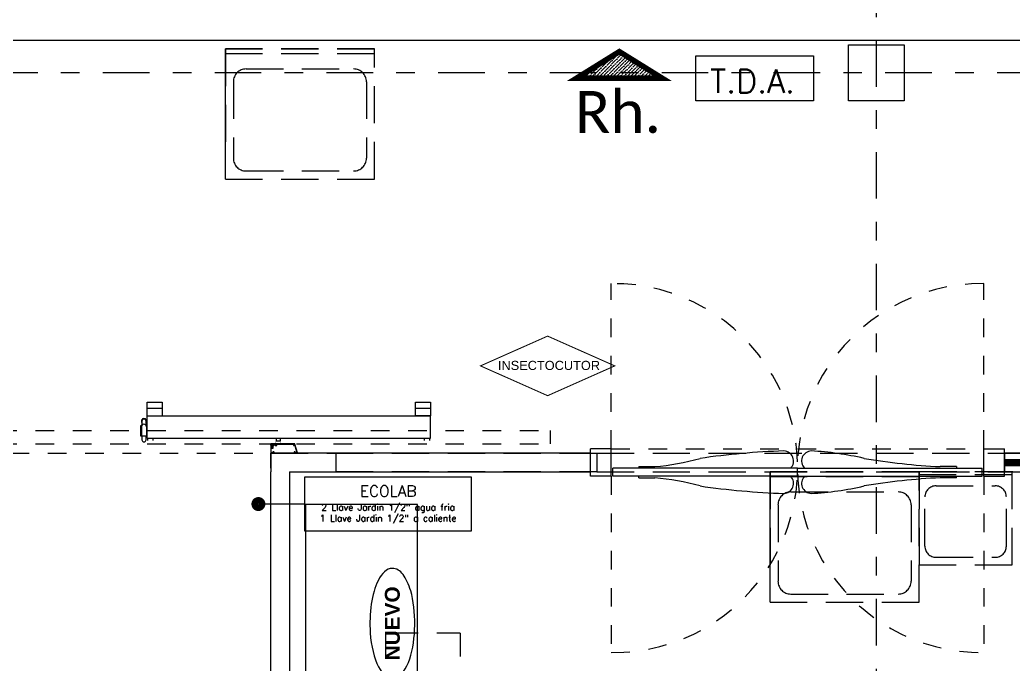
# Model space of a CAD drawing. Header units: millimetres. Extents: x 340 to 1003762, y 22 to 362022.
# Drawn here: x 375.55 to 380.89, y 87.17 to 90.63 of the extents above; entities that cross this region are included whole.
import ezdxf
from ezdxf.enums import TextEntityAlignment as Align
from ezdxf.xclip import XClip

# ---------------------------------------------------------------- set-up
doc = ezdxf.new("R2010")
doc.units = ezdxf.units.MM
doc.header["$XCLIPFRAME"] = 0
for name, pattern in [('LSBB_P_002 - PLANTA 1° NIVEL SALA DE VENTAS$0$000_ALTILLO PROPUESTA$0$HIDDEN', [0.375, 0.25, -0.125]), ('LSBB_P_002 - PLANTA 1° NIVEL SALA DE VENTAS$0$CONTINUOS', [0]), ('LSBB_P_002 - PLANTA 1° NIVEL SALA DE VENTAS$0$DASHDOT2', [0.5, 0.25, -0.125, 0, -0.125]), ('LSBB_P_002 - PLANTA 1° NIVEL SALA DE VENTAS$0$DASHED', [0.75, 0.5, -0.25]), ('LSBB_P_002 - PLANTA 1° NIVEL SALA DE VENTAS$0$HIDDEN', [0.375, 0.25, -0.125]), ('LSBB_P_002 - PLANTA 1° NIVEL SALA DE VENTAS$0$HIDDEN2', [0.1875, 0.125, -0.0625])]:
    doc.linetypes.add(name, pattern=pattern)
for name, color, linetype in [('LSBB_P_002 - PLANTA 1° NIVEL SALA DE VENTAS$0$A-ACTIVOS NUEVOS', 20, 'Continuous'), ('LSBB_P_002 - PLANTA 1° NIVEL SALA DE VENTAS$0$A-DEMOLICIONES', 30, 'LSBB_P_002 - PLANTA 1° NIVEL SALA DE VENTAS$0$DASHED'), ('LSBB_P_002 - PLANTA 1° NIVEL SALA DE VENTAS$0$A-Equipamiento acero inox', 8, 'Continuous'), ('LSBB_P_002 - PLANTA 1° NIVEL SALA DE VENTAS$0$A-EVAPORADOR', 8, 'Continuous'), ('LSBB_P_002 - PLANTA 1° NIVEL SALA DE VENTAS$0$A-INSECTOCUTOR', 1, 'Continuous'), ('LSBB_P_002 - PLANTA 1° NIVEL SALA DE VENTAS$0$A-MOBILIARIO', 8, 'Continuous'), ('LSBB_P_002 - PLANTA 1° NIVEL SALA DE VENTAS$0$A-PANEL CAMARA NUEVO', 10, 'LSBB_P_002 - PLANTA 1° NIVEL SALA DE VENTAS$0$CONTINUOS'), ('LSBB_P_002 - PLANTA 1° NIVEL SALA DE VENTAS$0$A-PUERTAS NUEVAS', 10, 'Continuous'), ('LSBB_P_002 - PLANTA 1° NIVEL SALA DE VENTAS$0$A-PUERTAS REUTILIZA', 2, 'LSBB_P_002 - PLANTA 1° NIVEL SALA DE VENTAS$0$DASHED'), ('LSBB_P_002 - PLANTA 1° NIVEL SALA DE VENTAS$0$A-SE CONSTRUYE RELLENO', 10, 'LSBB_P_002 - PLANTA 1° NIVEL SALA DE VENTAS$0$CONTINUOS'), ('LSBB_P_002 - PLANTA 1° NIVEL SALA DE VENTAS$0$A-TDA', 14, 'Continuous'), ('LSBB_P_002 - PLANTA 1° NIVEL SALA DE VENTAS$0$EJES', 8, 'LSBB_P_002 - PLANTA 1° NIVEL SALA DE VENTAS$0$DASHDOT2'), ('LSBB_P_002 - PLANTA 1° NIVEL SALA DE VENTAS$0$ESTRUCTURA', 5, 'Continuous'), ('LSBB_P_002 - PLANTA 1° NIVEL SALA DE VENTAS$0$LLAVES ECOLAB', 90, 'Continuous'), ('LSBB_P_002 - PLANTA 1° NIVEL SALA DE VENTAS$0$MUROS', 5, 'Continuous'), ('LSBB_P_002 - PLANTA 1° NIVEL SALA DE VENTAS$0$N- EXTINTOR O RH', 1, 'Continuous'), ('LSBB_P_002 - PLANTA 1° NIVEL SALA DE VENTAS$0$PUERTAS', 2, 'Continuous'), ('LSBB_P_002 - PLANTA 1° NIVEL SALA DE VENTAS$0$TAB-REJA', 1, 'Continuous'), ('XREF', 7, 'Continuous')]:
    doc.layers.add(name, color=color, linetype=linetype)
doc.styles.add('LSBB_P_002 - PLANTA 1° NIVEL SALA DE VENTAS$0$ARIAL', font='')
doc.styles.add('LSBB_P_002 - PLANTA 1° NIVEL SALA DE VENTAS$0$Estilo1', font='GOTHIC.TTF', dxfattribs={"height": 0.24})
doc.styles.add('LSBB_P_002 - PLANTA 1° NIVEL SALA DE VENTAS$0$ROMANS', font='romans')
doc.styles.add('LSBB_P_002 - PLANTA 1° NIVEL SALA DE VENTAS$0$ROMANS20', font='ROMANS8.SHX', dxfattribs={"width": 0.9, "height": 2})
doc.styles.add('LSBB_P_002 - PLANTA 1° NIVEL SALA DE VENTAS$0$SANSSERIF', font='sas_____.pfb')
doc.styles.add('LSBB_P_002 - PLANTA 1° NIVEL SALA DE VENTAS$0$STANDARD', font='txt')
doc.styles.get('LSBB_P_002 - PLANTA 1° NIVEL SALA DE VENTAS$0$ARIAL').set_extended_font_data('Arial', bold=True)

# ---------------------------------------------------------------- blocks, each defined once
blk = doc.blocks.new('LSBB_P_002 - PLANTA 1° NIVEL SALA DE VENTAS$0$A$C18211239')
at = {"layer": 'LSBB_P_002 - PLANTA 1° NIVEL SALA DE VENTAS$0$A-TDA'}
blk.add_lwpolyline([(0, 0.1934), (0.5054, 0.1934), (0.5054, 0), (0, 0)], close=True, dxfattribs=at)
at = {"layer": 'LSBB_P_002 - PLANTA 1° NIVEL SALA DE VENTAS$0$A-TDA', "style": 'LSBB_P_002 - PLANTA 1° NIVEL SALA DE VENTAS$0$ROMANS'}
blk.add_text('T.D.A.', height=0.1, dxfattribs=at).set_placement((0.0614, 0.0346))
blk = doc.blocks.new('LSBB_P_002 - PLANTA 1° NIVEL SALA DE VENTAS$0$PAI doble')
at = {"layer": 'LSBB_P_002 - PLANTA 1° NIVEL SALA DE VENTAS$0$PUERTAS'}
for p, q in [((0, -0.0662), (0, 0.0662)), ((0.1003, 0.0662, 0.0106), (0, 0.0662, 0.0106)), ((0.1003, -0.0662), (0.1003, 0.0662)), ((1.9003, -0.0662), (1.9003, 0.0662)), ((1.9003, 0.0662, 0.0106), (2.0006, 0.0662, 0.0106)), ((2.0006, -0.0662), (2.0006, 0.0662)), ((0.1003, -0.0662), (0, -0.0662)), ((1.9003, -0.0662), (2.0006, -0.0662))]:
    blk.add_line(p, q, dxfattribs=at)
at = {"layer": 'LSBB_P_002 - PLANTA 1° NIVEL SALA DE VENTAS$0$PUERTAS', "color": 8, "linetype": 'LSBB_P_002 - PLANTA 1° NIVEL SALA DE VENTAS$0$HIDDEN2', "ltscale": 0.5}
blk.add_line((0.1003, 0.0662), (1.9003, 0.0662), dxfattribs=at)
at = {"layer": 'LSBB_P_002 - PLANTA 1° NIVEL SALA DE VENTAS$0$PUERTAS', "color": 2, "ltscale": 0.5}
for p, q in [((1.0003, -0.0264), (0.1083, -0.0264)), ((0.1083, -0.0662), (0.1083, -0.0264)), ((1.0003, -0.0264), (1.8924, -0.0264)), ((1.0003, -0.0662), (1.0003, -0.0264)), ((1.0003, -0.0662), (1.0003, -0.0264)), ((1.8924, -0.0662), (1.8924, -0.0264)), ((1.0003, -0.0662), (0.1083, -0.0662)), ((1.0003, -0.0662), (1.8924, -0.0662))]:
    blk.add_line(p, q, dxfattribs=at)
at = {"layer": 'LSBB_P_002 - PLANTA 1° NIVEL SALA DE VENTAS$0$PUERTAS', "color": 4}
for p, q in [((0.233, -0.0192), (0.311, -0.0192)), ((0.233, -0.0192), (0.233, -0.0264)), ((1.7676, -0.0192), (1.6896, -0.0192)), ((1.7676, -0.0192), (1.7676, -0.0264)), ((0.233, -0.0734), (0.233, -0.0662)), ((0.233, -0.0734), (0.311, -0.0734)), ((1.7676, -0.0734), (1.6896, -0.0734)), ((1.7676, -0.0734), (1.7676, -0.0662))]:
    blk.add_line(p, q, dxfattribs=at)
at = {"layer": 'LSBB_P_002 - PLANTA 1° NIVEL SALA DE VENTAS$0$PUERTAS', "color": 8, "linetype": 'LSBB_P_002 - PLANTA 1° NIVEL SALA DE VENTAS$0$HIDDEN2', "ltscale": 0.5}
for points in [[(0.1003, 0.0662), (0.1003, 0.8657)], [(1.9003, 0.0662), (1.9003, 0.8657)], [(0.1003, -0.0662), (0.1003, -0.9184)], [(1.9003, -0.0662), (1.9003, -0.9184)]]:
    blk.add_lwpolyline(points, dxfattribs=at)
for centre, start, end in [((0.1083, -0.0264), 269.4883, 90.5117), ((1.8924, -0.0264), 89.4883, 270.5117)]:
    blk.add_arc(centre, 0.8921, start, end, dxfattribs=at)
at = {"layer": 'LSBB_P_002 - PLANTA 1° NIVEL SALA DE VENTAS$0$PUERTAS', "color": 4}
for centre, radius, start, end in [((1.0588, -3.6376, 0.0106), 3.6961, 91.932, 98.2415), ((0.9324, 0.0078, 0.0106), 0.0487, 315.4476, 87.9321), ((1.0682, 0.0078, 0.0106), 0.0487, 92.0679, 224.5524), ((0.987, -1.4252, 0.0106), 1.4838, 76.971, 86.9312), ((0.2234, 1.0847, 0.0106), 1.1073, 274.5376, 286.0166), ((1.8346, 3.0659, 0.0106), 3.0885, 260.4367, 267.3083), ((0.2234, -1.1773, 0.0106), 1.1073, 73.9834, 85.4624), ((0.9324, -0.1004, 0.0106), 0.0487, 272.0679, 44.5524), ((1.0682, -0.1004, 0.0106), 0.0487, 135.4476, 267.9321), ((1.8346, -3.1585, 0.0106), 3.0885, 92.6917, 99.5633), ((1.0588, 3.545, 0.0106), 3.6961, 261.7585, 268.068), ((0.987, 1.3326, 0.0106), 1.4838, 273.0688, 283.029)]:
    blk.add_arc(centre, radius, start, end, dxfattribs=at)
blk = doc.blocks.new('LSBB_P_002 - PLANTA 1° NIVEL SALA DE VENTAS$0$A$C5D5E3A85')
at = {"color": 0, "linetype": 'ByBlock'}
for p, q in [((0.9596, 0.32), (0.8796, 0.32)), ((2.3993, 0.32), (2.3193, 0.32)), ((2.3993, 0.28), (2.3193, 0.28)), ((2.3993, 0.16), (2.3993, 0.28)), ((0.8796, 0.16), (0.8796, 0.24)), ((0.8818, 0.16), (0.9118, 0.16)), ((0.8818, 0.1485), (0.8818, 0.16)), ((0.9118, 0.1485), (0.9118, 0.16)), ((2.367, 0.1485), (2.367, 0.16)), ((2.397, 0.1485), (2.397, 0.16)), ((0.0865, 0.1555), (0.0865, 0.146)), ((0.1069, 0.146), (0.0865, 0.146)), ((0.1069, 0.1555), (0.1069, 0.146)), ((1.572, 0.1555), (1.572, 0.146)), ((1.572, 0.146), (1.5924, 0.146)), ((1.5924, 0.1555), (1.5924, 0.146))]:
    blk.add_line(p, q, dxfattribs=at)
for p, q in [((0.8796, 0.28), (2.3993, 0.28)), ((0.8796, 0.16), (2.3993, 0.16))]:
    blk.add_line(p, q)
at = {"color": 0, "linetype": 'ByBlock', "extrusion": (-1, -4e-16, 0)}
for p, q in [((0.8446, 0.228), (0.8489, 0.228)), ((0.8446, 0.172), (0.8446, 0.228)), ((0.8476, 0.222), (0.8476, 0.174)), ((0.8506, 0.252), (0.8506, 0.232)), ((0.8506, 0.2307), (0.8506, 0.232)), ((0.8726, 0.232), (0.8726, 0.252)), ((0.8726, 0.2307), (0.8726, 0.232)), ((0.8742, 0.228), (0.8796, 0.228)), ((0.8756, 0.222), (0.8756, 0.174)), ((0.8496, 0.172), (0.8446, 0.172)), ((0.8736, 0.172), (0.8496, 0.172)), ((0.8506, 0.172), (0.8506, 0.152)), ((0.8726, 0.152), (0.8726, 0.172)), ((0.8796, 0.172), (0.8736, 0.172))]:
    blk.add_line(p, q, dxfattribs=at)
at = {"color": 8, "linetype": 'LSBB_P_002 - PLANTA 1° NIVEL SALA DE VENTAS$0$HIDDEN2', "ltscale": 0.8}
for p, q in [((0.0796, 0.2016), (3.0425, 0.2016)), ((0.0796, 0.2016), (0.0796, 0.13)), ((3.0425, 0.2016), (3.0425, 0.13)), ((0.0796, 0.13), (3.0425, 0.13)), ((0.1459, 0.08), (1.5425, 0.08))]:
    blk.add_line(p, q, dxfattribs=at)
at = {"color": 0, "linetype": 'ByBlock', "ltscale": 5}
for p, q in [((0.1425, 0), (0.1425, 0.08)), ((1.5425, 0), (1.5425, 0.08))]:
    blk.add_line(p, q, dxfattribs=at)
at = {"color": 0, "linetype": 'ByBlock'}
for points in [[(0.8796, 0.28), (0.8796, 0.355), (0.9596, 0.355), (0.9596, 0.28)], [(2.3193, 0.28), (2.3193, 0.355), (2.3993, 0.355), (2.3993, 0.28)], [(0.8796, 0.24), (0.8796, 0.28)]]:
    blk.add_lwpolyline(points, dxfattribs=at)
for points in [[(0.0134, 0.1225), (0.0208, 0.1225, -0.343826), (0.0212, 0.1221), (0.0212, 0.1214, -0.414214), (0.0208, 0.121), (0.0131, 0.121, 0.336332), (0.0129, 0.1209), (0.0022, 0.0826, 0.496634), (0.0027, 0.082), (0.0105, 0.082, 0.414214), (0.011, 0.0825), (0.011, 0.0865, -0.414214), (0.0125, 0.088), (0.0164, 0.088, -0.414214), (0.017, 0.0874), (0.017, 0.0871, -0.414214), (0.0164, 0.0865), (0.013, 0.0865, 0.414214), (0.0125, 0.086), (0.0125, 0.0825, 0.414214), (0.013, 0.082), (0.0189, 0.082, -0.414214), (0.0195, 0.0814), (0.0195, 0.0806, -0.414214), (0.0189, 0.08), (0.0014, 0.08, -0.496634), (0, 0.0819), (0.0132, 0.1289, -0.336332), (0.0146, 0.13), (0.125, 0.13, -0.414214), (0.1265, 0.1285), (0.1265, 0.1245, 0.414214), (0.127, 0.124), (0.13, 0.124, -0.414214), (0.1315, 0.1225), (0.1315, 0.1095, 0.414214), (0.132, 0.109), (0.138, 0.109, 0.674073), (0.1385, 0.1095), (0.1385, 0.1225, -0.414214), (0.14, 0.124), (0.141, 0.124, -0.414214), (0.1425, 0.1225), (0.1425, 0.0815, -0.414214), (0.141, 0.08), (0.1231, 0.08, -0.414214), (0.1225, 0.0806), (0.1225, 0.0814, -0.414214), (0.1231, 0.082), (0.129, 0.082, 0.414214), (0.1295, 0.0825), (0.1295, 0.086, 0.414214), (0.129, 0.0865), (0.1256, 0.0865, -0.414214), (0.125, 0.0871), (0.125, 0.0874, -0.414214), (0.1256, 0.088), (0.1295, 0.088, -0.414214), (0.131, 0.0865), (0.131, 0.0825, 0.414214), (0.1315, 0.082), (0.14, 0.082, 0.414214), (0.1405, 0.0825), (0.1405, 0.1065, 0.414214), (0.14, 0.107), (0.131, 0.107, -0.414214), (0.1295, 0.1085), (0.1295, 0.1215, 0.414214), (0.129, 0.122), (0.126, 0.122, -0.414214), (0.1245, 0.1235), (0.1245, 0.1275, 0.414214), (0.124, 0.128), (0.1195, 0.128, 0.414214), (0.119, 0.1275), (0.119, 0.1225, -0.414214), (0.1175, 0.121), (0.1106, 0.121, -0.414214), (0.11, 0.1216), (0.11, 0.1224, -0.414214), (0.1106, 0.123), (0.1165, 0.123, 0.414214), (0.117, 0.1235), (0.117, 0.1275, 0.414214), (0.1165, 0.128), (0.0153, 0.128, 0.336332), (0.0148, 0.1276), (0.0134, 0.1225)], [(1.6716, 0.1225), (1.6642, 0.1225, 0.343826), (1.6638, 0.1221), (1.6638, 0.1214, 0.414214), (1.6642, 0.121), (1.6719, 0.121, -0.336332), (1.6721, 0.1209), (1.6828, 0.0826, -0.496634), (1.6823, 0.082), (1.6745, 0.082, -0.414214), (1.674, 0.0825), (1.674, 0.0865, 0.414214), (1.6725, 0.088), (1.6686, 0.088, 0.414214), (1.668, 0.0874), (1.668, 0.0871, 0.414214), (1.6686, 0.0865), (1.672, 0.0865, -0.414214), (1.6725, 0.086), (1.6725, 0.0825, -0.414214), (1.672, 0.082), (1.6661, 0.082, 0.414214), (1.6655, 0.0814), (1.6655, 0.0806, 0.414214), (1.6661, 0.08), (1.6836, 0.08, 0.496634), (1.685, 0.0819), (1.6719, 0.1289, 0.336332), (1.6704, 0.13), (1.56, 0.13, 0.414214), (1.5585, 0.1285), (1.5585, 0.1245, -0.414214), (1.558, 0.124), (1.555, 0.124, 0.414214), (1.5535, 0.1225), (1.5535, 0.1095, -0.414214), (1.553, 0.109), (1.547, 0.109, -0.674073), (1.5465, 0.1095), (1.5465, 0.1225, 0.414214), (1.545, 0.124), (1.544, 0.124, 0.414214), (1.5425, 0.1225), (1.5425, 0.0815, 0.414214), (1.544, 0.08), (1.5619, 0.08, 0.414214), (1.5625, 0.0806), (1.5625, 0.0814, 0.414214), (1.5619, 0.082), (1.556, 0.082, -0.414214), (1.5555, 0.0825), (1.5555, 0.086, -0.414214), (1.556, 0.0865), (1.5594, 0.0865, 0.414214), (1.56, 0.0871), (1.56, 0.0874, 0.414214), (1.5594, 0.088), (1.5555, 0.088, 0.414214), (1.554, 0.0865), (1.554, 0.0825, -0.414214), (1.5535, 0.082), (1.545, 0.082, -0.414214), (1.5445, 0.0825), (1.5445, 0.1065, -0.414214), (1.545, 0.107), (1.554, 0.107, 0.414214), (1.5555, 0.1085), (1.5555, 0.1215, -0.414214), (1.556, 0.122), (1.559, 0.122, 0.414214), (1.5605, 0.1235), (1.5605, 0.1275, -0.414214), (1.561, 0.128), (1.5655, 0.128, -0.414214), (1.566, 0.1275), (1.566, 0.1225, 0.414214), (1.5675, 0.121), (1.5744, 0.121, 0.414214), (1.575, 0.1216), (1.575, 0.1224, 0.414214), (1.5744, 0.123), (1.5685, 0.123, -0.414214), (1.568, 0.1235), (1.568, 0.1275, -0.414214), (1.5685, 0.128), (1.6697, 0.128, -0.336332), (1.6702, 0.1276), (1.6716, 0.1225)]]:
    blk.add_lwpolyline(points, format="xyb", dxfattribs=at)
at = {"color": 0, "linetype": 'ByBlock', "const_width": 0.0017}
for points in [[(0.0812, 0.1565), (0.0869, 0.1565)], [(0.084, 0.1565), (0.084, 0.1289)], [(0.1123, 0.1565), (0.1066, 0.1565)], [(0.1094, 0.1565), (0.1094, 0.1289)], [(1.5665, 0.1565), (1.5723, 0.1565)], [(1.5694, 0.1565), (1.5694, 0.1289)], [(1.5977, 0.1565), (1.5919, 0.1565)], [(1.5948, 0.1565), (1.5948, 0.1289)]]:
    blk.add_lwpolyline(points, dxfattribs=at)
at = {"color": 0, "linetype": 'ByBlock'}
for points in [[(0.126, 0.1303), (0.126, 0.1303, -0.346184), (0.127, 0.1312), (0.14, 0.1312, -0.414214), (0.143, 0.1282), (0.143, 0.1241, 0.093021), (0.1412, 0.1244), (0.1398, 0.1244, 0.315183), (0.1375, 0.1221), (0.1375, 0.1221), (0.1382, 0.1221, -0.414214), (0.1385, 0.1218), (0.1385, 0.1191, -0.414214), (0.1365, 0.1171), (0.133, 0.1171, -0.414214), (0.1315, 0.1186), (0.1315, 0.1214, -0.414214), (0.1322, 0.1221), (0.1325, 0.1221, 0.414214), (0.133, 0.1226), (0.133, 0.1226, 0.414214), (0.1315, 0.1241), (0.13, 0.1241, -0.414214), (0.127, 0.1272), (0.127, 0.1292, 0.31619)], [(0.135, 0.1191), (0.1354, 0.1191, 0.414214), (0.1357, 0.1194), (0.1357, 0.1238, 0.414214), (0.1354, 0.1241), (0.135, 0.1241, 0.414214), (0.1347, 0.1238), (0.1347, 0.1194, 0.414214)], [(1.559, 0.1303), (1.559, 0.1303, 0.346184), (1.558, 0.1312), (1.545, 0.1312, 0.414214), (1.542, 0.1282), (1.542, 0.1241, -0.093021), (1.5438, 0.1244), (1.5453, 0.1244, -0.315183), (1.5475, 0.1221), (1.5475, 0.1221), (1.5468, 0.1221, 0.414214), (1.5465, 0.1218), (1.5465, 0.1191, 0.414214), (1.5485, 0.1171), (1.552, 0.1171, 0.414214), (1.5535, 0.1186), (1.5535, 0.1214, 0.414214), (1.5528, 0.1221), (1.5525, 0.1221, -0.414214), (1.552, 0.1226), (1.552, 0.1226, -0.414214), (1.5535, 0.1241), (1.555, 0.1241, 0.414214), (1.558, 0.1272), (1.558, 0.1292, -0.31619)], [(1.55, 0.1191), (1.5496, 0.1191, -0.414214), (1.5493, 0.1194), (1.5493, 0.1238, -0.414214), (1.5496, 0.1241), (1.55, 0.1241, -0.414214), (1.5503, 0.1238), (1.5503, 0.1194, -0.414214)]]:
    blk.add_lwpolyline(points, format="xyb", close=True, dxfattribs=at)
for centre, radius, start, end in [((0.8616, 0.252), 0.014, 90, 218.2132), ((0.8616, 0.222), 0.014, 0, 180), ((0.8616, 0.252), 0.011, 90, 180), ((0.8616, 0.252), 0.014, 321.7868, 90), ((0.8616, 0.252), 0.011, 0, 90), ((0.8496, 0.174), 0.002, 180, 270), ((0.8736, 0.174), 0.002, 270, 0), ((0.8616, 0.152), 0.011, 180, 0)]:
    blk.add_arc(centre, radius, start, end, dxfattribs=at)
blk = doc.blocks.new('LSBB_P_002 - PLANTA 1° NIVEL SALA DE VENTAS$0$A$C0C504C7A')
at = {"const_width": 0.0089}
blk.add_lwpolyline([(0.0006, 0.5853), (0.2605, -0.0002), (0.0006, -0.5857), (-0.2594, -0.0002)], close=True, dxfattribs=at)
at = {"style": 'LSBB_P_002 - PLANTA 1° NIVEL SALA DE VENTAS$0$SANSSERIF'}
blk.add_text('INSECTOCUTOR', height=0.079689, rotation=270, dxfattribs=at).set_placement((-0.0352, -0.0121), align=Align.CENTER)
blk = doc.blocks.new('LSBB_P_002 - PLANTA 1° NIVEL SALA DE VENTAS$0$LLAVE ECOLAB')
at = {"layer": 'LSBB_P_002 - PLANTA 1° NIVEL SALA DE VENTAS$0$LLAVES ECOLAB', "color": 8}
blk.add_lwpolyline([(-1.5014, 0.5435), (-1.5014, 1.4369), (-1.2086, 1.4369), (-1.2086, 0.5435)], close=True, dxfattribs=at)
for points in [[(-1.355, 0.5435), (-1.355, 0.2948)], [(-1.355, 0.5107), (-1.355, 0.2948)]]:
    blk.add_lwpolyline(points, dxfattribs=at)
at = {"layer": 'LSBB_P_002 - PLANTA 1° NIVEL SALA DE VENTAS$0$LLAVES ECOLAB', "color": 8, "const_width": 0.035}
blk.add_lwpolyline([(-1.375, 0.2948, 1), (-1.335, 0.2948, 1)], format="xyb", close=True, dxfattribs=at)
blk.add_lwpolyline([(-1.375, 0.2948, 1), (-1.335, 0.2948, 1)], format="xyb", close=True, dxfattribs=at)
at = {"layer": 'LSBB_P_002 - PLANTA 1° NIVEL SALA DE VENTAS$0$A-MOBILIARIO', "ltscale": 0.25, "insert": (-1.3522, 0.9916), "char_height": 0.06, "width": 1.146377, "attachment_point": 5, "rotation": 90, "style": 'LSBB_P_002 - PLANTA 1° NIVEL SALA DE VENTAS$0$ROMANS'}
blk.add_mtext('\\A1;ECOLAB\\P{\\H0.58333x;2 Llave Jardin 1/2" agua fria\\P1 Llave Jardin 1/2" a caliente}', dxfattribs=at)
blk = doc.blocks.new('LSBB_P_002 - PLANTA 1° NIVEL SALA DE VENTAS$0$EVC5-302-22')
at = {"linetype": 'LSBB_P_002 - PLANTA 1° NIVEL SALA DE VENTAS$0$HIDDEN', "ltscale": 0.5}
for p, q in [((2.3, -0.1), (1.1, -0.1)), ((1.1, -0.5), (1.1, -0.1)), ((2.3, -0.5), (2.3, -0.1)), ((2.3, -0.5), (1.1, -0.5))]:
    blk.add_line(p, q, dxfattribs=at)
for p, q in [((1.7, -0.2188), (1.7, -0.1188)), ((1.75, -0.1688), (1.65, -0.1688)), ((1.7, -0.1688), (1.74, -0.1688)), ((1.4269, -0.7226), (1.4269, -0.6726)), ((1.9269, -0.7226), (1.9269, -0.6726)), ((1.4001, -0.7226), (1.4537, -0.7226)), ((1.4269, -0.8226), (1.4001, -0.7226)), ((1.4269, -0.8226), (1.4537, -0.7226)), ((1.9537, -0.7226), (1.9001, -0.7226)), ((1.9269, -0.8226), (1.9001, -0.7226)), ((1.9269, -0.8226), (1.9537, -0.7226))]:
    blk.add_line(p, q)
blk.add_circle((1.7, -0.1688), 0.025)
for centre, start, end in [((1.3584, -0.4738), 315.9581, 44.0419), ((1.8584, -0.4738), 315.9581, 44.0419), ((1.4954, -0.6063), 135.9581, 224.0419), ((1.9954, -0.6063), 135.9581, 224.0419)]:
    blk.add_arc(centre, 0.0953, start, end)
at = {"style": 'LSBB_P_002 - PLANTA 1° NIVEL SALA DE VENTAS$0$ROMANS20', "width": 0.55}
blk.add_text('EVAPORADOR', height=0.128, dxfattribs=at).set_placement((1.7009, -0.3034), align=Align.MIDDLE)
blk = doc.blocks.new('LSBB_P_002 - PLANTA 1° NIVEL SALA DE VENTAS$0$A$C5A110EDB')
blk.add_lwpolyline([(0.6323, 0.7554), (-0.7677, 0.7554), (-0.7677, 0.1554), (0.6323, 0.1554), (0.6323, 0.7554)])
at = {"insert": (-0.7443, 0.7193), "char_height": 0.06, "width": 2.665849, "attachment_point": 2, "style": 'LSBB_P_002 - PLANTA 1° NIVEL SALA DE VENTAS$0$Estilo1'}
blk.add_mtext('{\\Fromans|c0;MESON MURAL \\P140X60}', dxfattribs=at)
blk = doc.blocks.new('LSBB_P_002 - PLANTA 1° NIVEL SALA DE VENTAS$0$A$C1DC406FA')
at = {"layer": 'LSBB_P_002 - PLANTA 1° NIVEL SALA DE VENTAS$0$N- EXTINTOR O RH', "linetype": 'ByBlock'}
h = blk.add_hatch(dxfattribs=at)
h.set_pattern_fill('ANSI36,_I', color=256, scale=0.105, style=2)
h.set_pattern_definition([(45, (7209.541527, -17711.555046), (0.006960582377, 0.0255221353835), [0.0328125, -0.0065625, 0, -0.0065625])])
h.paths.add_polyline_path([(0.283, 0.5447), (0.5135, 0.4015), (0.0526, 0.4015)])
at = {"layer": 'LSBB_P_002 - PLANTA 1° NIVEL SALA DE VENTAS$0$N- EXTINTOR O RH', "const_width": 0.03}
blk.add_lwpolyline([(0.283, 0.5447), (0.283, 0.5447), (0.5135, 0.4015), (0.0526, 0.4015)], close=True, dxfattribs=at)
at = {"layer": 'LSBB_P_002 - PLANTA 1° NIVEL SALA DE VENTAS$0$N- EXTINTOR O RH', "insert": (0.2756, 0.2194), "char_height": 0.225, "width": 5.007389, "attachment_point": 5, "style": 'LSBB_P_002 - PLANTA 1° NIVEL SALA DE VENTAS$0$STANDARD'}
blk.add_mtext('{\\fCalibri|b0|i0|c0|p34;Rh.}', dxfattribs=at)
blk = doc.blocks.new('LSBB_P_002 - PLANTA 1° NIVEL SALA DE VENTAS$0$RH. EXISTENTE')
at = {"layer": 'LSBB_P_002 - PLANTA 1° NIVEL SALA DE VENTAS$0$N- EXTINTOR O RH', "color": 20}
blk.add_blockref('LSBB_P_002 - PLANTA 1° NIVEL SALA DE VENTAS$0$A$C1DC406FA', (793.777, 304.7353), dxfattribs=at)
blk = doc.blocks.new('LSBB_P_002 - PLANTA 1° NIVEL SALA DE VENTAS$0$DEMOL')
at = {"layer": 'LSBB_P_002 - PLANTA 1° NIVEL SALA DE VENTAS$0$A-DEMOLICIONES', "linetype": 'LSBB_P_002 - PLANTA 1° NIVEL SALA DE VENTAS$0$000_ALTILLO PROPUESTA$0$HIDDEN', "ltscale": 0.8}
for p, q in [((991.945, 305.295), (992.745, 305.295)), ((991.945, 305.295), (991.945, 304.7476)), ((991.945, 304.7476), (991.945, 305.295)), ((992.745, 305.295), (991.945, 305.295)), ((991.945, 304.595), (991.945, 305.295)), ((992.745, 304.595), (992.745, 305.295)), ((991.945, 305.2705), (992.745, 305.2705)), ((992.0564, 305.1867), (992.6336, 305.1867)), ((991.9879, 305.1181), (991.9879, 304.7074)), ((992.7021, 305.1181), (992.7021, 304.7074)), ((992.0564, 304.6388), (992.6336, 304.6388)), ((991.945, 304.595), (992.745, 304.595)), ((991.945, 304.595), (992.745, 304.595)), ((992.189, 303.123), (992.539, 303.123)), ((992.539, 303.123), (993.939, 303.123)), ((992.539, 303.023), (992.539, 303.123)), ((992.539, 303.023), (992.539, 303.123)), ((993.939, 303.123), (996.6296, 303.123)), ((993.939, 303.123), (993.939, 303.023)), ((992.289, 303.023), (992.539, 303.023)), ((993.939, 303.023), (992.539, 303.023)), ((993.939, 303.023), (1000.189, 303.023)), ((994.869, 303.023), (995.669, 303.023)), ((994.869, 303.023), (994.869, 302.4756)), ((994.869, 302.4756), (994.869, 303.023)), ((995.669, 303.023), (994.869, 303.023)), ((994.869, 302.323), (994.869, 303.023)), ((994.869, 302.9985), (995.669, 302.9985)), ((996.169, 303.023), (995.669, 303.023)), ((995.669, 303.023), (995.669, 302.523)), ((995.669, 302.323), (995.669, 303.023)), ((995.669, 303.008), (996.169, 303.008)), ((996.1717, 303.023), (995.8187, 303.023)), ((996.169, 303.023), (995.969, 303.023)), ((996.169, 302.523), (996.169, 303.023)), ((995.7603, 302.948), (996.0778, 302.948)), ((994.9804, 302.9147), (995.5576, 302.9147)), ((995.7003, 302.6238), (995.7003, 302.888)), ((996.1378, 302.6238), (996.1378, 302.888)), ((994.9119, 302.8461), (994.9119, 302.4354)), ((995.6262, 302.8461), (995.6262, 302.4354)), ((995.7603, 302.5638), (996.0778, 302.5638)), ((995.669, 302.523), (996.169, 302.523)), ((994.9804, 302.3668), (995.5576, 302.3668)), ((994.869, 302.323), (995.669, 302.323)), ((994.869, 302.323), (995.669, 302.323))]:
    blk.add_line(p, q, dxfattribs=at)
for centre, radius, start, end in [((992.0564, 305.1181), 0.0686, 90, 180), ((992.6336, 305.1181), 0.0686, 0, 90), ((992.0564, 304.7074), 0.0686, 180, 270), ((992.6336, 304.7074), 0.0686, 270, 0), ((995.7603, 302.888), 0.06, 90, 180), ((996.0778, 302.888), 0.06, 0, 90), ((994.9804, 302.8461), 0.0686, 90, 180), ((995.5576, 302.8461), 0.0686, 0, 90), ((995.7603, 302.6238), 0.06, 180, 270), ((996.0778, 302.6238), 0.06, 270, 0), ((994.9804, 302.4354), 0.0686, 180, 270), ((995.5576, 302.4354), 0.0686, 270, 0)]:
    blk.add_arc(centre, radius, start, end, dxfattribs=at)
blk = doc.blocks.new('LSBB_P_002 - PLANTA 1° NIVEL SALA DE VENTAS', base_point=(223.5696, 14.2202))
at = {"layer": 'LSBB_P_002 - PLANTA 1° NIVEL SALA DE VENTAS$0$A-ACTIVOS NUEVOS'}
blk.add_open_spline([(792.8418, 302.5046), (792.8629, 302.5046), (792.8827, 302.4919), (792.9156, 302.4498), (792.9294, 302.4199), (792.971, 302.2784), (792.969, 302.1199), (792.9166, 301.9638), (792.8898, 301.9249), (792.8229, 301.9064), (792.7895, 301.9315), (792.7431, 302.0211), (792.7275, 302.0873), (792.7156, 302.2615), (792.7317, 302.3722), (792.7846, 302.4789), (792.8116, 302.5046), (792.8418, 302.5046)], degree=3, knots=[0, 0, 0, 0, 0.461791, 0.461791, 0.923583, 0.923583, 2.283227, 2.283227, 3.034626, 3.034626, 3.786024, 3.786024, 4.537423, 4.537423, 5.618495, 5.618495, 6.283185, 6.283185, 6.283185, 6.283185], dxfattribs=at)
at = {"layer": 'LSBB_P_002 - PLANTA 1° NIVEL SALA DE VENTAS$0$A-PANEL CAMARA NUEVO'}
for points in [[(792.189, 303.123), (792.189, 303.023)], [(792.289, 303.023), (793.9054, 303.023), (793.9054, 303.123), (792.189, 303.123)], [(797.5971, 302.2846), (797.5972, 303.123), (796.1283, 303.123), (796.1283, 303.023), (797.4972, 303.023)], [(792.289, 303.023), (792.289, 298.5209), (792.189, 298.5209)], [(792.189, 303.023), (792.189, 303.023)], [(792.189, 298.6209), (792.189, 303.023)]]:
    blk.add_lwpolyline(points, dxfattribs=at)
at = {"layer": 'LSBB_P_002 - PLANTA 1° NIVEL SALA DE VENTAS$0$A-SE CONSTRUYE RELLENO', "const_width": 0.04}
blk.add_lwpolyline([(796.1283, 303.0721), (797.6972, 303.0721)], dxfattribs=at)
at = {"layer": 'LSBB_P_002 - PLANTA 1° NIVEL SALA DE VENTAS$0$EJES'}
for p, q in [((795.4395, 309.5406), (795.4395, 242.5191)), ((879.7376, 305.1656), (769.0572, 305.1656))]:
    blk.add_line(p, q, dxfattribs=at)
at = {"layer": 'LSBB_P_002 - PLANTA 1° NIVEL SALA DE VENTAS$0$ESTRUCTURA'}
blk.add_lwpolyline([(795.5895, 305.3156), (795.5895, 305.0156), (795.2895, 305.0156), (795.2895, 305.3156)], close=True, dxfattribs=at)
at = {"layer": 'LSBB_P_002 - PLANTA 1° NIVEL SALA DE VENTAS$0$MUROS'}
for p, q in [((795.7995, 305.3406), (775.382, 305.3406)), ((795.7995, 305.3406), (775.382, 305.3406)), ((815.2645, 305.3406), (795.7995, 305.3406))]:
    blk.add_line(p, q, dxfattribs=at)
at = {"layer": 'LSBB_P_002 - PLANTA 1° NIVEL SALA DE VENTAS$0$A-DEMOLICIONES'}
blk.add_blockref('LSBB_P_002 - PLANTA 1° NIVEL SALA DE VENTAS$0$DEMOL', (-200, 0), dxfattribs=at)
at = {"layer": 'LSBB_P_002 - PLANTA 1° NIVEL SALA DE VENTAS$0$A-Equipamiento acero inox', "rotation": 90}
blk.add_blockref('LSBB_P_002 - PLANTA 1° NIVEL SALA DE VENTAS$0$A$C5A110EDB', (793.131, 302.216), dxfattribs=at)
at = {"layer": 'LSBB_P_002 - PLANTA 1° NIVEL SALA DE VENTAS$0$A-EVAPORADOR', "rotation": 90}
blk.add_blockref('LSBB_P_002 - PLANTA 1° NIVEL SALA DE VENTAS$0$EVC5-302-22', (792.7051, 299.8562), dxfattribs=at)
at = {"layer": 'LSBB_P_002 - PLANTA 1° NIVEL SALA DE VENTAS$0$A-INSECTOCUTOR', "color": 1, "xscale": 0.6154695185053047, "yscale": 0.6154695185053047, "zscale": 0.6154695185053047, "rotation": 90}
blk.add_blockref('LSBB_P_002 - PLANTA 1° NIVEL SALA DE VENTAS$0$A$C0C504C7A', (793.6749, 303.5917), dxfattribs=at)
at = {"layer": 'LSBB_P_002 - PLANTA 1° NIVEL SALA DE VENTAS$0$A-PUERTAS NUEVAS'}
blk.add_blockref('LSBB_P_002 - PLANTA 1° NIVEL SALA DE VENTAS$0$A$C5D5E3A85', (790.6465, 303.043), dxfattribs=at)
at = {"layer": 'LSBB_P_002 - PLANTA 1° NIVEL SALA DE VENTAS$0$A-PUERTAS REUTILIZA', "xscale": 1.111082995531206, "yscale": 1.111082995531206, "zscale": 1.111082995531206}
blk.add_blockref('LSBB_P_002 - PLANTA 1° NIVEL SALA DE VENTAS$0$PAI doble', (793.9054, 303.0725), dxfattribs=at)
at = {"layer": 'LSBB_P_002 - PLANTA 1° NIVEL SALA DE VENTAS$0$LLAVES ECOLAB', "rotation": 270}
blk.add_blockref('LSBB_P_002 - PLANTA 1° NIVEL SALA DE VENTAS$0$LLAVE ECOLAB', (791.8275, 301.495), dxfattribs=at)
at = {"layer": 'LSBB_P_002 - PLANTA 1° NIVEL SALA DE VENTAS$0$N- EXTINTOR O RH'}
blk.add_blockref('LSBB_P_002 - PLANTA 1° NIVEL SALA DE VENTAS$0$RH. EXISTENTE', (0, 0), dxfattribs=at)
at = {"layer": 'LSBB_P_002 - PLANTA 1° NIVEL SALA DE VENTAS$0$TAB-REJA', "xscale": 1.25, "yscale": 1.25, "zscale": 1.25}
blk.add_blockref('LSBB_P_002 - PLANTA 1° NIVEL SALA DE VENTAS$0$A$C18211239', (794.4709, 305.015), dxfattribs=at)
at = {"layer": 'LSBB_P_002 - PLANTA 1° NIVEL SALA DE VENTAS$0$A-ACTIVOS NUEVOS', "insert": (792.8418, 302.2091), "char_height": 0.08, "attachment_point": 5, "rotation": 90, "style": 'LSBB_P_002 - PLANTA 1° NIVEL SALA DE VENTAS$0$ARIAL'}
blk.add_mtext_dynamic_manual_height_columns('NUEVO', width=0.536552, gutter_width=0.7, heights=[0], dxfattribs=at)

msp = doc.modelspace()

# ---------------------------------------------------------------- block references
at = {"layer": 'XREF'}
ref = msp.add_blockref('LSBB_P_002 - PLANTA 1° NIVEL SALA DE VENTAS', (-191.719, -200.5998), dxfattribs=at)
XClip(ref).set_block_clipping_path([(755.454857474, 236.6800249606), (887.3150098981, 333.6713636781)])

doc.saveas('drawing.dxf')
